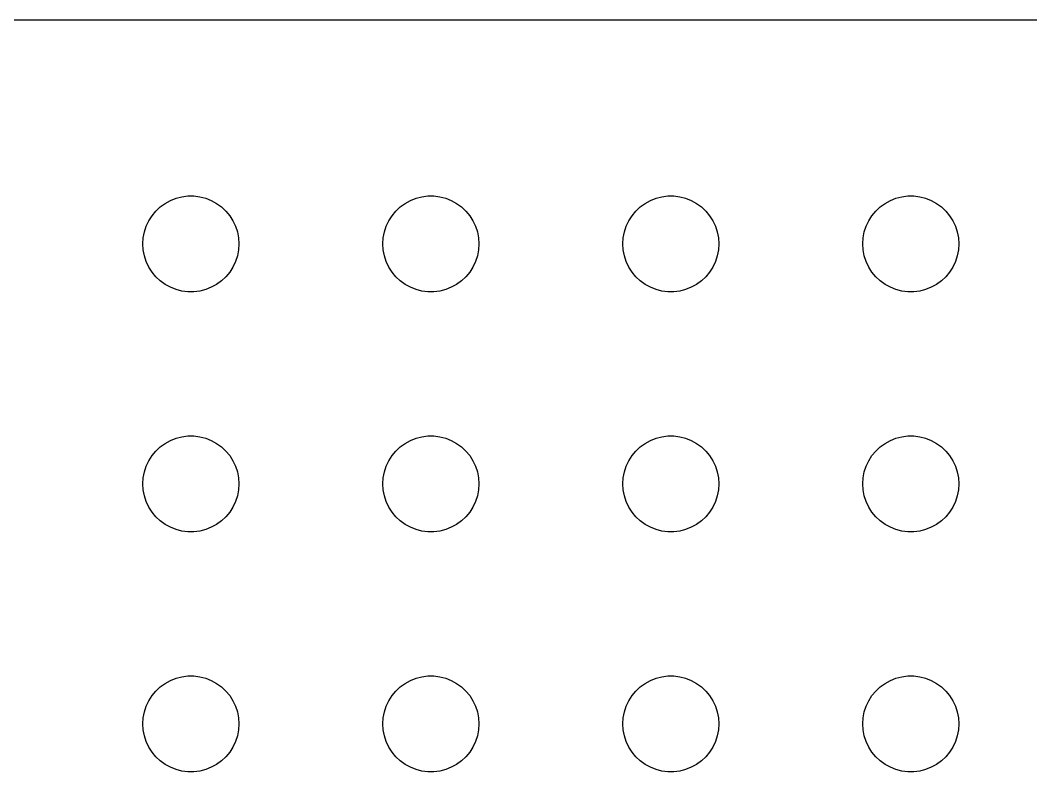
# Model space of a CAD drawing. Header units: metres. Extents: x -134 to 134, y 176 to 508.
# Drawn here: x -35.33 to -3.75, y 256.5 to 279.99 of the extents above; entities that cross this region are included whole.
import ezdxf

# ---------------------------------------------------------------- set-up
doc = ezdxf.new("R2010")
doc.units = ezdxf.units.M

msp = doc.modelspace()

# ---------------------------------------------------------------- linework, layer by layer
for p, q in [((129.814, 279.99), (-129.814, 279.99)), ((-30.4635, 274.427), (-30.2811, 274.473)), ((-30.2811, 274.473), (-30.0942, 274.497)), ((-30.0942, 274.497), (-29.9058, 274.497)), ((-29.9058, 274.497), (-29.7189, 274.473)), ((-29.7189, 274.473), (-29.5365, 274.427)), ((-22.9635, 274.427), (-22.7811, 274.473)), ((-22.7811, 274.473), (-22.5942, 274.497)), ((-22.5942, 274.497), (-22.4058, 274.497)), ((-22.4058, 274.497), (-22.2189, 274.473)), ((-22.2189, 274.473), (-22.0365, 274.427)), ((-15.4635, 274.427), (-15.2811, 274.473)), ((-15.2811, 274.473), (-15.0942, 274.497)), ((-15.0942, 274.497), (-14.9058, 274.497)), ((-14.9058, 274.497), (-14.7189, 274.473)), ((-14.7189, 274.473), (-14.5365, 274.427)), ((-7.96352, 274.427), (-7.78107, 274.473)), ((-7.78107, 274.473), (-7.59418, 274.497)), ((-7.59418, 274.497), (-7.40581, 274.497)), ((-7.40581, 274.497), (-7.21892, 274.473)), ((-7.21892, 274.473), (-7.03647, 274.427)), ((-31.0934, 274.027), (-30.9561, 274.156)), ((-30.9561, 274.156), (-30.8037, 274.266)), ((-30.8037, 274.266), (-30.6387, 274.357)), ((-30.6387, 274.357), (-30.4635, 274.427)), ((-29.5365, 274.427), (-29.3613, 274.357)), ((-29.3613, 274.357), (-29.1963, 274.266)), ((-29.1963, 274.266), (-29.0439, 274.156)), ((-29.0439, 274.156), (-28.9065, 274.027)), ((-23.5934, 274.027), (-23.4561, 274.156)), ((-23.4561, 274.156), (-23.3037, 274.266)), ((-23.3037, 274.266), (-23.1387, 274.357)), ((-23.1387, 274.357), (-22.9635, 274.427)), ((-22.0365, 274.427), (-21.8613, 274.357)), ((-21.8613, 274.357), (-21.6963, 274.266)), ((-21.6963, 274.266), (-21.5439, 274.156)), ((-21.5439, 274.156), (-21.4065, 274.027)), ((-16.0934, 274.027), (-15.9561, 274.156)), ((-15.9561, 274.156), (-15.8037, 274.266)), ((-15.8037, 274.266), (-15.6387, 274.357)), ((-15.6387, 274.357), (-15.4635, 274.427)), ((-14.5365, 274.427), (-14.3613, 274.357)), ((-14.3613, 274.357), (-14.1963, 274.266)), ((-14.1963, 274.266), (-14.0439, 274.156)), ((-14.0439, 274.156), (-13.9065, 274.027)), ((-8.59344, 274.027), (-8.45613, 274.156)), ((-8.45613, 274.156), (-8.30373, 274.266)), ((-8.30373, 274.266), (-8.13866, 274.357)), ((-8.13866, 274.357), (-7.96352, 274.427)), ((-7.03647, 274.427), (-6.86133, 274.357)), ((-6.86133, 274.357), (-6.69626, 274.266)), ((-6.69626, 274.266), (-6.54385, 274.156)), ((-6.54385, 274.156), (-6.40654, 274.027)), ((-31.3145, 273.723), (-31.2135, 273.882)), ((-31.2135, 273.882), (-31.0934, 274.027)), ((-28.9065, 274.027), (-28.7865, 273.882)), ((-28.7865, 273.882), (-28.6855, 273.723)), ((-23.8145, 273.723), (-23.7135, 273.882)), ((-23.7135, 273.882), (-23.5934, 274.027)), ((-21.4065, 274.027), (-21.2865, 273.882)), ((-21.2865, 273.882), (-21.1855, 273.723)), ((-16.3145, 273.723), (-16.2135, 273.882)), ((-16.2135, 273.882), (-16.0934, 274.027)), ((-13.9065, 274.027), (-13.7865, 273.882)), ((-13.7865, 273.882), (-13.6855, 273.723)), ((-8.81445, 273.723), (-8.71352, 273.882)), ((-8.71352, 273.882), (-8.59344, 274.027)), ((-6.40654, 274.027), (-6.28647, 273.882)), ((-6.28647, 273.882), (-6.18553, 273.723)), ((-31.4529, 273.373), (-31.3947, 273.552)), ((-31.3947, 273.552), (-31.3145, 273.723)), ((-28.6855, 273.723), (-28.6053, 273.552)), ((-28.6053, 273.552), (-28.5471, 273.373)), ((-23.9529, 273.373), (-23.8947, 273.552)), ((-23.8947, 273.552), (-23.8145, 273.723)), ((-21.1855, 273.723), (-21.1053, 273.552)), ((-21.1053, 273.552), (-21.0471, 273.373)), ((-16.4529, 273.373), (-16.3947, 273.552)), ((-16.3947, 273.552), (-16.3145, 273.723)), ((-13.6855, 273.723), (-13.6053, 273.552)), ((-13.6053, 273.552), (-13.5471, 273.373)), ((-8.95287, 273.373), (-8.89465, 273.552)), ((-8.89465, 273.552), (-8.81445, 273.723)), ((-6.18553, 273.723), (-6.10533, 273.552)), ((-6.10533, 273.552), (-6.04712, 273.373)), ((-31.4882, 273.188), (-31.4529, 273.373)), ((-28.5471, 273.373), (-28.5118, 273.188)), ((-23.9882, 273.188), (-23.9529, 273.373)), ((-21.0471, 273.373), (-21.0118, 273.188)), ((-16.4882, 273.188), (-16.4529, 273.373)), ((-13.5471, 273.373), (-13.5118, 273.188)), ((-8.98816, 273.188), (-8.95287, 273.373)), ((-6.04712, 273.373), (-6.01183, 273.188)), ((-31.5, 273), (-31.4882, 273.188)), ((-31.4882, 272.812), (-31.5, 273)), ((-28.5118, 273.188), (-28.5, 273)), ((-28.5, 273), (-28.5118, 272.812)), ((-24, 273), (-23.9882, 273.188)), ((-23.9882, 272.812), (-24, 273)), ((-21.0118, 273.188), (-21, 273)), ((-21, 273), (-21.0118, 272.812)), ((-16.5, 273), (-16.4882, 273.188)), ((-16.4882, 272.812), (-16.5, 273)), ((-13.5118, 273.188), (-13.5, 273)), ((-13.5, 273), (-13.5118, 272.812)), ((-9, 273), (-8.98816, 273.188)), ((-8.98816, 272.812), (-9, 273)), ((-6.01183, 273.188), (-6, 273)), ((-6, 273), (-6.01183, 272.812)), ((-31.4529, 272.627), (-31.4882, 272.812)), ((-31.3947, 272.448), (-31.4529, 272.627)), ((-28.5471, 272.627), (-28.6053, 272.448)), ((-28.5118, 272.812), (-28.5471, 272.627)), ((-23.9529, 272.627), (-23.9882, 272.812)), ((-23.8947, 272.448), (-23.9529, 272.627)), ((-21.0471, 272.627), (-21.1053, 272.448)), ((-21.0118, 272.812), (-21.0471, 272.627)), ((-16.4529, 272.627), (-16.4882, 272.812)), ((-16.3947, 272.448), (-16.4529, 272.627)), ((-13.5471, 272.627), (-13.6053, 272.448)), ((-13.5118, 272.812), (-13.5471, 272.627)), ((-8.95287, 272.627), (-8.98816, 272.812)), ((-8.89465, 272.448), (-8.95287, 272.627)), ((-6.04712, 272.627), (-6.10533, 272.448)), ((-6.01183, 272.812), (-6.04712, 272.627)), ((-31.3145, 272.277), (-31.3947, 272.448)), ((-31.2135, 272.118), (-31.3145, 272.277)), ((-28.6855, 272.277), (-28.7865, 272.118)), ((-28.6053, 272.448), (-28.6855, 272.277)), ((-23.8145, 272.277), (-23.8947, 272.448)), ((-23.7135, 272.118), (-23.8145, 272.277)), ((-21.1855, 272.277), (-21.2865, 272.118)), ((-21.1053, 272.448), (-21.1855, 272.277)), ((-16.3145, 272.277), (-16.3947, 272.448)), ((-16.2135, 272.118), (-16.3145, 272.277)), ((-13.6855, 272.277), (-13.7865, 272.118)), ((-13.6053, 272.448), (-13.6855, 272.277)), ((-8.81445, 272.277), (-8.89465, 272.448)), ((-8.71352, 272.118), (-8.81445, 272.277)), ((-6.18553, 272.277), (-6.28647, 272.118)), ((-6.10533, 272.448), (-6.18553, 272.277)), ((-31.0934, 271.973), (-31.2135, 272.118)), ((-30.9561, 271.844), (-31.0934, 271.973)), ((-28.9065, 271.973), (-29.0439, 271.844)), ((-28.7865, 272.118), (-28.9065, 271.973)), ((-23.5934, 271.973), (-23.7135, 272.118)), ((-23.4561, 271.844), (-23.5934, 271.973)), ((-21.4065, 271.973), (-21.5439, 271.844)), ((-21.2865, 272.118), (-21.4065, 271.973)), ((-16.0934, 271.973), (-16.2135, 272.118)), ((-15.9561, 271.844), (-16.0934, 271.973)), ((-13.9065, 271.973), (-14.0439, 271.844)), ((-13.7865, 272.118), (-13.9065, 271.973)), ((-8.59344, 271.973), (-8.71352, 272.118)), ((-8.45613, 271.844), (-8.59344, 271.973)), ((-6.40654, 271.973), (-6.54385, 271.844)), ((-6.28647, 272.118), (-6.40654, 271.973)), ((-30.8037, 271.734), (-30.9561, 271.844)), ((-30.6387, 271.643), (-30.8037, 271.734)), ((-30.4635, 271.573), (-30.6387, 271.643)), ((-29.3613, 271.643), (-29.5365, 271.573)), ((-29.1963, 271.734), (-29.3613, 271.643)), ((-29.0439, 271.844), (-29.1963, 271.734)), ((-23.3037, 271.734), (-23.4561, 271.844)), ((-23.1387, 271.643), (-23.3037, 271.734)), ((-22.9635, 271.573), (-23.1387, 271.643)), ((-21.8613, 271.643), (-22.0365, 271.573)), ((-21.6963, 271.734), (-21.8613, 271.643)), ((-21.5439, 271.844), (-21.6963, 271.734)), ((-15.8037, 271.734), (-15.9561, 271.844)), ((-15.6387, 271.643), (-15.8037, 271.734)), ((-15.4635, 271.573), (-15.6387, 271.643)), ((-14.3613, 271.643), (-14.5365, 271.573)), ((-14.1963, 271.734), (-14.3613, 271.643)), ((-14.0439, 271.844), (-14.1963, 271.734)), ((-8.30373, 271.734), (-8.45613, 271.844)), ((-8.13866, 271.643), (-8.30373, 271.734)), ((-7.96352, 271.573), (-8.13866, 271.643)), ((-6.86133, 271.643), (-7.03647, 271.573)), ((-6.69626, 271.734), (-6.86133, 271.643)), ((-6.54385, 271.844), (-6.69626, 271.734)), ((-30.2811, 271.527), (-30.4635, 271.573)), ((-30.0942, 271.503), (-30.2811, 271.527)), ((-29.9058, 271.503), (-30.0942, 271.503)), ((-29.7189, 271.527), (-29.9058, 271.503)), ((-29.5365, 271.573), (-29.7189, 271.527)), ((-22.7811, 271.527), (-22.9635, 271.573)), ((-22.5942, 271.503), (-22.7811, 271.527)), ((-22.4058, 271.503), (-22.5942, 271.503)), ((-22.2189, 271.527), (-22.4058, 271.503)), ((-22.0365, 271.573), (-22.2189, 271.527)), ((-15.2811, 271.527), (-15.4635, 271.573)), ((-15.0942, 271.503), (-15.2811, 271.527)), ((-14.9058, 271.503), (-15.0942, 271.503)), ((-14.7189, 271.527), (-14.9058, 271.503)), ((-14.5365, 271.573), (-14.7189, 271.527)), ((-7.78107, 271.527), (-7.96352, 271.573)), ((-7.59418, 271.503), (-7.78107, 271.527)), ((-7.40581, 271.503), (-7.59418, 271.503)), ((-7.21892, 271.527), (-7.40581, 271.503)), ((-7.03647, 271.573), (-7.21892, 271.527)), ((-30.6387, 266.857), (-30.4635, 266.927)), ((-30.4635, 266.927), (-30.2811, 266.973)), ((-30.2811, 266.973), (-30.0942, 266.997)), ((-30.0942, 266.997), (-29.9058, 266.997)), ((-29.9058, 266.997), (-29.7189, 266.973)), ((-29.7189, 266.973), (-29.5365, 266.927)), ((-29.5365, 266.927), (-29.3613, 266.857)), ((-23.1387, 266.857), (-22.9635, 266.927)), ((-22.9635, 266.927), (-22.7811, 266.973)), ((-22.7811, 266.973), (-22.5942, 266.997)), ((-22.5942, 266.997), (-22.4058, 266.997)), ((-22.4058, 266.997), (-22.2189, 266.973)), ((-22.2189, 266.973), (-22.0365, 266.927)), ((-22.0365, 266.927), (-21.8613, 266.857)), ((-15.6387, 266.857), (-15.4635, 266.927)), ((-15.4635, 266.927), (-15.2811, 266.973)), ((-15.2811, 266.973), (-15.0942, 266.997)), ((-15.0942, 266.997), (-14.9058, 266.997)), ((-14.9058, 266.997), (-14.7189, 266.973)), ((-14.7189, 266.973), (-14.5365, 266.927)), ((-14.5365, 266.927), (-14.3613, 266.857)), ((-8.13866, 266.857), (-7.96352, 266.927)), ((-7.96352, 266.927), (-7.78107, 266.973)), ((-7.78107, 266.973), (-7.59418, 266.997)), ((-7.59418, 266.997), (-7.40581, 266.997)), ((-7.40581, 266.997), (-7.21892, 266.973)), ((-7.21892, 266.973), (-7.03647, 266.927)), ((-7.03647, 266.927), (-6.86133, 266.857)), ((-31.0934, 266.527), (-30.9561, 266.656)), ((-30.9561, 266.656), (-30.8037, 266.766)), ((-30.8037, 266.766), (-30.6387, 266.857)), ((-29.3613, 266.857), (-29.1963, 266.766)), ((-29.1963, 266.766), (-29.0439, 266.656)), ((-29.0439, 266.656), (-28.9065, 266.527)), ((-23.5934, 266.527), (-23.4561, 266.656)), ((-23.4561, 266.656), (-23.3037, 266.766)), ((-23.3037, 266.766), (-23.1387, 266.857)), ((-21.8613, 266.857), (-21.6963, 266.766)), ((-21.6963, 266.766), (-21.5439, 266.656)), ((-21.5439, 266.656), (-21.4065, 266.527)), ((-16.0934, 266.527), (-15.9561, 266.656)), ((-15.9561, 266.656), (-15.8037, 266.766)), ((-15.8037, 266.766), (-15.6387, 266.857)), ((-14.3613, 266.857), (-14.1963, 266.766)), ((-14.1963, 266.766), (-14.0439, 266.656)), ((-14.0439, 266.656), (-13.9065, 266.527)), ((-8.59344, 266.527), (-8.45613, 266.656)), ((-8.45613, 266.656), (-8.30373, 266.766)), ((-8.30373, 266.766), (-8.13866, 266.857)), ((-6.86133, 266.857), (-6.69626, 266.766)), ((-6.69626, 266.766), (-6.54385, 266.656)), ((-6.54385, 266.656), (-6.40654, 266.527)), ((-31.3145, 266.223), (-31.2135, 266.382)), ((-31.2135, 266.382), (-31.0934, 266.527)), ((-28.9065, 266.527), (-28.7865, 266.382)), ((-28.7865, 266.382), (-28.6855, 266.223)), ((-23.8145, 266.223), (-23.7135, 266.382)), ((-23.7135, 266.382), (-23.5934, 266.527)), ((-21.4065, 266.527), (-21.2865, 266.382)), ((-21.2865, 266.382), (-21.1855, 266.223)), ((-16.3145, 266.223), (-16.2135, 266.382)), ((-16.2135, 266.382), (-16.0934, 266.527)), ((-13.9065, 266.527), (-13.7865, 266.382)), ((-13.7865, 266.382), (-13.6855, 266.223)), ((-8.81445, 266.223), (-8.71352, 266.382)), ((-8.71352, 266.382), (-8.59344, 266.527)), ((-6.40654, 266.527), (-6.28647, 266.382)), ((-6.28647, 266.382), (-6.18553, 266.223)), ((-31.4529, 265.873), (-31.3947, 266.052)), ((-31.3947, 266.052), (-31.3145, 266.223)), ((-28.6855, 266.223), (-28.6053, 266.052)), ((-28.6053, 266.052), (-28.5471, 265.873)), ((-23.9529, 265.873), (-23.8947, 266.052)), ((-23.8947, 266.052), (-23.8145, 266.223)), ((-21.1855, 266.223), (-21.1053, 266.052)), ((-21.1053, 266.052), (-21.0471, 265.873)), ((-16.4529, 265.873), (-16.3947, 266.052)), ((-16.3947, 266.052), (-16.3145, 266.223)), ((-13.6855, 266.223), (-13.6053, 266.052)), ((-13.6053, 266.052), (-13.5471, 265.873)), ((-8.95287, 265.873), (-8.89465, 266.052)), ((-8.89465, 266.052), (-8.81445, 266.223)), ((-6.18553, 266.223), (-6.10533, 266.052)), ((-6.10533, 266.052), (-6.04712, 265.873)), ((-31.5, 265.5), (-31.4882, 265.688)), ((-31.4882, 265.688), (-31.4529, 265.873)), ((-28.5471, 265.873), (-28.5118, 265.688)), ((-28.5118, 265.688), (-28.5, 265.5)), ((-24, 265.5), (-23.9882, 265.688)), ((-23.9882, 265.688), (-23.9529, 265.873)), ((-21.0471, 265.873), (-21.0118, 265.688)), ((-21.0118, 265.688), (-21, 265.5)), ((-16.5, 265.5), (-16.4882, 265.688)), ((-16.4882, 265.688), (-16.4529, 265.873)), ((-13.5471, 265.873), (-13.5118, 265.688)), ((-13.5118, 265.688), (-13.5, 265.5)), ((-9, 265.5), (-8.98816, 265.688)), ((-8.98816, 265.688), (-8.95287, 265.873)), ((-6.04712, 265.873), (-6.01183, 265.688)), ((-6.01183, 265.688), (-6, 265.5)), ((-31.4882, 265.312), (-31.5, 265.5)), ((-31.4529, 265.127), (-31.4882, 265.312)), ((-28.5118, 265.312), (-28.5471, 265.127)), ((-28.5, 265.5), (-28.5118, 265.312)), ((-23.9882, 265.312), (-24, 265.5)), ((-23.9529, 265.127), (-23.9882, 265.312)), ((-21.0118, 265.312), (-21.0471, 265.127)), ((-21, 265.5), (-21.0118, 265.312)), ((-16.4882, 265.312), (-16.5, 265.5)), ((-16.4529, 265.127), (-16.4882, 265.312)), ((-13.5118, 265.312), (-13.5471, 265.127)), ((-13.5, 265.5), (-13.5118, 265.312)), ((-8.98816, 265.312), (-9, 265.5)), ((-8.95287, 265.127), (-8.98816, 265.312)), ((-6.01183, 265.312), (-6.04712, 265.127)), ((-6, 265.5), (-6.01183, 265.312)), ((-31.3947, 264.948), (-31.4529, 265.127)), ((-28.5471, 265.127), (-28.6053, 264.948)), ((-23.8947, 264.948), (-23.9529, 265.127)), ((-21.0471, 265.127), (-21.1053, 264.948)), ((-16.3947, 264.948), (-16.4529, 265.127)), ((-13.5471, 265.127), (-13.6053, 264.948)), ((-8.89465, 264.948), (-8.95287, 265.127)), ((-6.04712, 265.127), (-6.10533, 264.948)), ((-31.3145, 264.777), (-31.3947, 264.948)), ((-31.2135, 264.618), (-31.3145, 264.777)), ((-28.6855, 264.777), (-28.7865, 264.618)), ((-28.6053, 264.948), (-28.6855, 264.777)), ((-23.8145, 264.777), (-23.8947, 264.948)), ((-23.7135, 264.618), (-23.8145, 264.777)), ((-21.1855, 264.777), (-21.2865, 264.618)), ((-21.1053, 264.948), (-21.1855, 264.777)), ((-16.3145, 264.777), (-16.3947, 264.948)), ((-16.2135, 264.618), (-16.3145, 264.777)), ((-13.6855, 264.777), (-13.7865, 264.618)), ((-13.6053, 264.948), (-13.6855, 264.777)), ((-8.81445, 264.777), (-8.89465, 264.948)), ((-8.71352, 264.618), (-8.81445, 264.777)), ((-6.18553, 264.777), (-6.28647, 264.618)), ((-6.10533, 264.948), (-6.18553, 264.777)), ((-31.0934, 264.473), (-31.2135, 264.618)), ((-30.9561, 264.344), (-31.0934, 264.473)), ((-28.9065, 264.473), (-29.0439, 264.344)), ((-28.7865, 264.618), (-28.9065, 264.473)), ((-23.5934, 264.473), (-23.7135, 264.618)), ((-23.4561, 264.344), (-23.5934, 264.473)), ((-21.4065, 264.473), (-21.5439, 264.344)), ((-21.2865, 264.618), (-21.4065, 264.473)), ((-16.0934, 264.473), (-16.2135, 264.618)), ((-15.9561, 264.344), (-16.0934, 264.473)), ((-13.9065, 264.473), (-14.0439, 264.344)), ((-13.7865, 264.618), (-13.9065, 264.473)), ((-8.59344, 264.473), (-8.71352, 264.618)), ((-8.45613, 264.344), (-8.59344, 264.473)), ((-6.40654, 264.473), (-6.54385, 264.344)), ((-6.28647, 264.618), (-6.40654, 264.473)), ((-30.8037, 264.234), (-30.9561, 264.344)), ((-30.6387, 264.143), (-30.8037, 264.234)), ((-30.4635, 264.073), (-30.6387, 264.143)), ((-30.2811, 264.027), (-30.4635, 264.073)), ((-29.5365, 264.073), (-29.7189, 264.027)), ((-29.3613, 264.143), (-29.5365, 264.073)), ((-29.1963, 264.234), (-29.3613, 264.143)), ((-29.0439, 264.344), (-29.1963, 264.234)), ((-23.3037, 264.234), (-23.4561, 264.344)), ((-23.1387, 264.143), (-23.3037, 264.234)), ((-22.9635, 264.073), (-23.1387, 264.143)), ((-22.7811, 264.027), (-22.9635, 264.073)), ((-22.0365, 264.073), (-22.2189, 264.027)), ((-21.8613, 264.143), (-22.0365, 264.073)), ((-21.6963, 264.234), (-21.8613, 264.143)), ((-21.5439, 264.344), (-21.6963, 264.234)), ((-15.8037, 264.234), (-15.9561, 264.344)), ((-15.6387, 264.143), (-15.8037, 264.234)), ((-15.4635, 264.073), (-15.6387, 264.143)), ((-15.2811, 264.027), (-15.4635, 264.073)), ((-14.5365, 264.073), (-14.7189, 264.027)), ((-14.3613, 264.143), (-14.5365, 264.073)), ((-14.1963, 264.234), (-14.3613, 264.143)), ((-14.0439, 264.344), (-14.1963, 264.234)), ((-8.30373, 264.234), (-8.45613, 264.344)), ((-8.13866, 264.143), (-8.30373, 264.234)), ((-7.96352, 264.073), (-8.13866, 264.143)), ((-7.78107, 264.027), (-7.96352, 264.073)), ((-7.03647, 264.073), (-7.21892, 264.027)), ((-6.86133, 264.143), (-7.03647, 264.073)), ((-6.69626, 264.234), (-6.86133, 264.143)), ((-6.54385, 264.344), (-6.69626, 264.234)), ((-30.0942, 264.003), (-30.2811, 264.027)), ((-29.9058, 264.003), (-30.0942, 264.003)), ((-29.7189, 264.027), (-29.9058, 264.003)), ((-22.5942, 264.003), (-22.7811, 264.027)), ((-22.4058, 264.003), (-22.5942, 264.003)), ((-22.2189, 264.027), (-22.4058, 264.003)), ((-15.0942, 264.003), (-15.2811, 264.027)), ((-14.9058, 264.003), (-15.0942, 264.003)), ((-14.7189, 264.027), (-14.9058, 264.003)), ((-7.59418, 264.003), (-7.78107, 264.027)), ((-7.40581, 264.003), (-7.59418, 264.003)), ((-7.21892, 264.027), (-7.40581, 264.003)), ((-30.8037, 259.266), (-30.6387, 259.357)), ((-30.6387, 259.357), (-30.4635, 259.427)), ((-30.4635, 259.427), (-30.2811, 259.473)), ((-30.2811, 259.473), (-30.0942, 259.497)), ((-30.0942, 259.497), (-29.9058, 259.497)), ((-29.9058, 259.497), (-29.7189, 259.473)), ((-29.7189, 259.473), (-29.5365, 259.427)), ((-29.5365, 259.427), (-29.3613, 259.357)), ((-29.3613, 259.357), (-29.1963, 259.266)), ((-23.3037, 259.266), (-23.1387, 259.357)), ((-23.1387, 259.357), (-22.9635, 259.427)), ((-22.9635, 259.427), (-22.7811, 259.473)), ((-22.7811, 259.473), (-22.5942, 259.497)), ((-22.5942, 259.497), (-22.4058, 259.497)), ((-22.4058, 259.497), (-22.2189, 259.473)), ((-22.2189, 259.473), (-22.0365, 259.427)), ((-22.0365, 259.427), (-21.8613, 259.357)), ((-21.8613, 259.357), (-21.6963, 259.266)), ((-15.8037, 259.266), (-15.6387, 259.357)), ((-15.6387, 259.357), (-15.4635, 259.427)), ((-15.4635, 259.427), (-15.2811, 259.473)), ((-15.2811, 259.473), (-15.0942, 259.497)), ((-15.0942, 259.497), (-14.9058, 259.497)), ((-14.9058, 259.497), (-14.7189, 259.473)), ((-14.7189, 259.473), (-14.5365, 259.427)), ((-14.5365, 259.427), (-14.3613, 259.357)), ((-14.3613, 259.357), (-14.1963, 259.266)), ((-8.30373, 259.266), (-8.13866, 259.357)), ((-8.13866, 259.357), (-7.96352, 259.427)), ((-7.96352, 259.427), (-7.78107, 259.473)), ((-7.78107, 259.473), (-7.59418, 259.497)), ((-7.59418, 259.497), (-7.40581, 259.497)), ((-7.40581, 259.497), (-7.21892, 259.473)), ((-7.21892, 259.473), (-7.03647, 259.427)), ((-7.03647, 259.427), (-6.86133, 259.357)), ((-6.86133, 259.357), (-6.69626, 259.266)), ((-31.2135, 258.882), (-31.0934, 259.027)), ((-31.0934, 259.027), (-30.9561, 259.156)), ((-30.9561, 259.156), (-30.8037, 259.266)), ((-29.1963, 259.266), (-29.0439, 259.156)), ((-29.0439, 259.156), (-28.9065, 259.027)), ((-28.9065, 259.027), (-28.7865, 258.882)), ((-23.7135, 258.882), (-23.5934, 259.027)), ((-23.5934, 259.027), (-23.4561, 259.156)), ((-23.4561, 259.156), (-23.3037, 259.266)), ((-21.6963, 259.266), (-21.5439, 259.156)), ((-21.5439, 259.156), (-21.4065, 259.027)), ((-21.4065, 259.027), (-21.2865, 258.882)), ((-16.2135, 258.882), (-16.0934, 259.027)), ((-16.0934, 259.027), (-15.9561, 259.156)), ((-15.9561, 259.156), (-15.8037, 259.266)), ((-14.1963, 259.266), (-14.0439, 259.156)), ((-14.0439, 259.156), (-13.9065, 259.027)), ((-13.9065, 259.027), (-13.7865, 258.882)), ((-8.71352, 258.882), (-8.59344, 259.027)), ((-8.59344, 259.027), (-8.45613, 259.156)), ((-8.45613, 259.156), (-8.30373, 259.266)), ((-6.69626, 259.266), (-6.54385, 259.156)), ((-6.54385, 259.156), (-6.40654, 259.027)), ((-6.40654, 259.027), (-6.28647, 258.882)), ((-31.3947, 258.552), (-31.3145, 258.723)), ((-31.3145, 258.723), (-31.2135, 258.882)), ((-28.7865, 258.882), (-28.6855, 258.723)), ((-28.6855, 258.723), (-28.6053, 258.552)), ((-23.8947, 258.552), (-23.8145, 258.723)), ((-23.8145, 258.723), (-23.7135, 258.882)), ((-21.2865, 258.882), (-21.1855, 258.723)), ((-21.1855, 258.723), (-21.1053, 258.552)), ((-16.3947, 258.552), (-16.3145, 258.723)), ((-16.3145, 258.723), (-16.2135, 258.882)), ((-13.7865, 258.882), (-13.6855, 258.723)), ((-13.6855, 258.723), (-13.6053, 258.552)), ((-8.89465, 258.552), (-8.81445, 258.723)), ((-8.81445, 258.723), (-8.71352, 258.882)), ((-6.28647, 258.882), (-6.18553, 258.723)), ((-6.18553, 258.723), (-6.10533, 258.552)), ((-31.4882, 258.188), (-31.4529, 258.373)), ((-31.4529, 258.373), (-31.3947, 258.552)), ((-28.6053, 258.552), (-28.5471, 258.373)), ((-28.5471, 258.373), (-28.5118, 258.188)), ((-23.9882, 258.188), (-23.9529, 258.373)), ((-23.9529, 258.373), (-23.8947, 258.552)), ((-21.1053, 258.552), (-21.0471, 258.373)), ((-21.0471, 258.373), (-21.0118, 258.188)), ((-16.4882, 258.188), (-16.4529, 258.373)), ((-16.4529, 258.373), (-16.3947, 258.552)), ((-13.6053, 258.552), (-13.5471, 258.373)), ((-13.5471, 258.373), (-13.5118, 258.188)), ((-8.98816, 258.188), (-8.95287, 258.373)), ((-8.95287, 258.373), (-8.89465, 258.552)), ((-6.10533, 258.552), (-6.04712, 258.373)), ((-6.04712, 258.373), (-6.01183, 258.188)), ((-31.5, 258), (-31.4882, 258.188)), ((-28.5118, 258.188), (-28.5, 258)), ((-24, 258), (-23.9882, 258.188)), ((-21.0118, 258.188), (-21, 258)), ((-16.5, 258), (-16.4882, 258.188)), ((-13.5118, 258.188), (-13.5, 258)), ((-9, 258), (-8.98816, 258.188)), ((-6.01183, 258.188), (-6, 258)), ((-31.4882, 257.812), (-31.5, 258)), ((-31.4529, 257.627), (-31.4882, 257.812)), ((-28.5118, 257.812), (-28.5471, 257.627)), ((-28.5, 258), (-28.5118, 257.812)), ((-23.9882, 257.812), (-24, 258)), ((-23.9529, 257.627), (-23.9882, 257.812)), ((-21.0118, 257.812), (-21.0471, 257.627)), ((-21, 258), (-21.0118, 257.812)), ((-16.4882, 257.812), (-16.5, 258)), ((-16.4529, 257.627), (-16.4882, 257.812)), ((-13.5118, 257.812), (-13.5471, 257.627)), ((-13.5, 258), (-13.5118, 257.812)), ((-8.98816, 257.812), (-9, 258)), ((-8.95287, 257.627), (-8.98816, 257.812)), ((-6.01183, 257.812), (-6.04712, 257.627)), ((-6, 258), (-6.01183, 257.812)), ((-31.3947, 257.448), (-31.4529, 257.627)), ((-31.3145, 257.277), (-31.3947, 257.448)), ((-28.6053, 257.448), (-28.6855, 257.277)), ((-28.5471, 257.627), (-28.6053, 257.448)), ((-23.8947, 257.448), (-23.9529, 257.627)), ((-23.8145, 257.277), (-23.8947, 257.448)), ((-21.1053, 257.448), (-21.1855, 257.277)), ((-21.0471, 257.627), (-21.1053, 257.448)), ((-16.3947, 257.448), (-16.4529, 257.627)), ((-16.3145, 257.277), (-16.3947, 257.448)), ((-13.6053, 257.448), (-13.6855, 257.277)), ((-13.5471, 257.627), (-13.6053, 257.448)), ((-8.89465, 257.448), (-8.95287, 257.627)), ((-8.81445, 257.277), (-8.89465, 257.448)), ((-6.10533, 257.448), (-6.18553, 257.277)), ((-6.04712, 257.627), (-6.10533, 257.448)), ((-31.2135, 257.118), (-31.3145, 257.277)), ((-31.0934, 256.973), (-31.2135, 257.118)), ((-28.7865, 257.118), (-28.9065, 256.973)), ((-28.6855, 257.277), (-28.7865, 257.118)), ((-23.7135, 257.118), (-23.8145, 257.277)), ((-23.5934, 256.973), (-23.7135, 257.118)), ((-21.2865, 257.118), (-21.4065, 256.973)), ((-21.1855, 257.277), (-21.2865, 257.118)), ((-16.2135, 257.118), (-16.3145, 257.277)), ((-16.0934, 256.973), (-16.2135, 257.118)), ((-13.7865, 257.118), (-13.9065, 256.973)), ((-13.6855, 257.277), (-13.7865, 257.118)), ((-8.71352, 257.118), (-8.81445, 257.277)), ((-8.59344, 256.973), (-8.71352, 257.118)), ((-6.28647, 257.118), (-6.40654, 256.973)), ((-6.18553, 257.277), (-6.28647, 257.118)), ((-30.9561, 256.844), (-31.0934, 256.973)), ((-30.8037, 256.734), (-30.9561, 256.844)), ((-29.0439, 256.844), (-29.1963, 256.734)), ((-28.9065, 256.973), (-29.0439, 256.844)), ((-23.4561, 256.844), (-23.5934, 256.973)), ((-23.3037, 256.734), (-23.4561, 256.844)), ((-21.5439, 256.844), (-21.6963, 256.734)), ((-21.4065, 256.973), (-21.5439, 256.844)), ((-15.9561, 256.844), (-16.0934, 256.973)), ((-15.8037, 256.734), (-15.9561, 256.844)), ((-14.0439, 256.844), (-14.1963, 256.734)), ((-13.9065, 256.973), (-14.0439, 256.844)), ((-8.45613, 256.844), (-8.59344, 256.973)), ((-8.30373, 256.734), (-8.45613, 256.844)), ((-6.54385, 256.844), (-6.69626, 256.734)), ((-6.40654, 256.973), (-6.54385, 256.844)), ((-30.6387, 256.643), (-30.8037, 256.734)), ((-30.4635, 256.573), (-30.6387, 256.643)), ((-30.2811, 256.527), (-30.4635, 256.573)), ((-30.0942, 256.503), (-30.2811, 256.527)), ((-29.9058, 256.503), (-30.0942, 256.503)), ((-29.7189, 256.527), (-29.9058, 256.503)), ((-29.5365, 256.573), (-29.7189, 256.527)), ((-29.3613, 256.643), (-29.5365, 256.573)), ((-29.1963, 256.734), (-29.3613, 256.643)), ((-23.1387, 256.643), (-23.3037, 256.734)), ((-22.9635, 256.573), (-23.1387, 256.643)), ((-22.7811, 256.527), (-22.9635, 256.573)), ((-22.5942, 256.503), (-22.7811, 256.527)), ((-22.4058, 256.503), (-22.5942, 256.503)), ((-22.2189, 256.527), (-22.4058, 256.503)), ((-22.0365, 256.573), (-22.2189, 256.527)), ((-21.8613, 256.643), (-22.0365, 256.573)), ((-21.6963, 256.734), (-21.8613, 256.643)), ((-15.6387, 256.643), (-15.8037, 256.734)), ((-15.4635, 256.573), (-15.6387, 256.643)), ((-15.2811, 256.527), (-15.4635, 256.573)), ((-15.0942, 256.503), (-15.2811, 256.527)), ((-14.9058, 256.503), (-15.0942, 256.503)), ((-14.7189, 256.527), (-14.9058, 256.503)), ((-14.5365, 256.573), (-14.7189, 256.527)), ((-14.3613, 256.643), (-14.5365, 256.573)), ((-14.1963, 256.734), (-14.3613, 256.643)), ((-8.13866, 256.643), (-8.30373, 256.734)), ((-7.96352, 256.573), (-8.13866, 256.643)), ((-7.78107, 256.527), (-7.96352, 256.573)), ((-7.59418, 256.503), (-7.78107, 256.527)), ((-7.40581, 256.503), (-7.59418, 256.503)), ((-7.21892, 256.527), (-7.40581, 256.503)), ((-7.03647, 256.573), (-7.21892, 256.527)), ((-6.86133, 256.643), (-7.03647, 256.573)), ((-6.69626, 256.734), (-6.86133, 256.643))]:
    msp.add_line(p, q)

doc.saveas('drawing.dxf')
